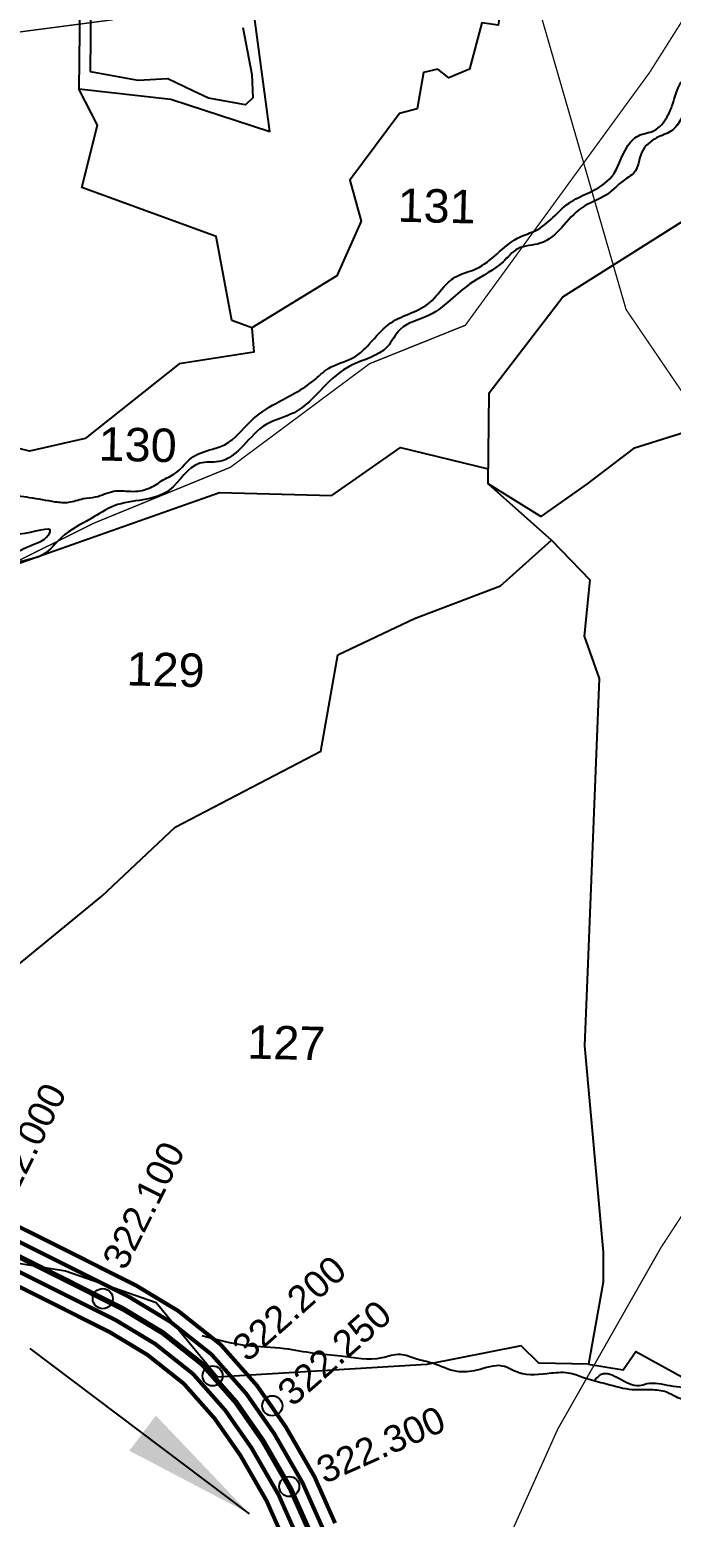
# Model space of a CAD drawing. Header units: feet. Extents: x 786471 to 797175, y 1568667 to 1582707.
# Drawn here: x 790592 to 791071, y 1570920 to 1572032 of the extents above; entities that cross this region are included whole.
import ezdxf
from ezdxf.enums import TextEntityAlignment as Align

# ---------------------------------------------------------------- set-up
doc = ezdxf.new("R2010")
doc.units = ezdxf.units.FT
doc.header["$LTSCALE"] = 15
doc.header["$MEASUREMENT"] = 0
doc.header["$PDMODE"] = 32
doc.header["$PDSIZE"] = 15
doc.linetypes.add('HIDDEN2', pattern=[0.1875, 0.125, -0.0625])
for name, color, linetype in [('CANAL1', 7, 'Continuous'), ('CSMark', 72, 'Continuous'), ('HILL', 17, 'Continuous'), ('PLOT', 7, 'Continuous'), ('PLOT NO', 7, 'Continuous'), ('ROADS', 6, 'Continuous'), ('TANKS-STREAM', 4, 'Continuous'), ('text2', 7, 'Continuous'), ('VILLAGE STONES', 240, 'Continuous')]:
    doc.layers.add(name, color=color, linetype=linetype)
doc.styles.get("Standard").update_dxf_attribs({"font": 'arial.ttf'})
doc.linetypes.add('DOTS', pattern='A,1e-06,-3,["●",Standard,S=3,R=0,X=-1.25,Y=-1.25],-3', length=6.000001)
doc.dimstyles.get("Standard").update_dxf_attribs({"dimtxt": 0.18, "dimasz": 35, "dimexe": 0.18, "dimexo": 0.0625, "dimgap": 0.09, "dimtad": 0, "dimtih": 1, "dimtoh": 1, "dimdec": 4, "dimzin": 0, "dimdsep": 46, "dimtxsty": 'Standard', "dimcen": 0.09, "dimadec": 0, "dimazin": 0, "dimtfac": 1, "dimtdec": 4, "dimtofl": 0, "dimtmove": 0, "dimatfit": 3, "dimfxl": 1, "dimtolj": 1, "dimtzin": 0, "dimarcsym": 0})

msp = doc.modelspace()

# ---------------------------------------------------------------- linework, layer by layer
at = {"layer": 'CANAL1', "color": 1, "const_width": 3}
for points in [[(790551.8792707599, 1571152.788513908), (790613.0249965765, 1571122.232004722), (790670.6733623581, 1571093.32103445), (790702.6459680812, 1571074.023639684), (790734.5346137307, 1571048.709332297), (790761.4637514789, 1571018.227628036), (790782.8916850043, 1570987.53389437), (790804.521647099, 1570949.978428931), (790819.9005123316, 1570915.281572116)], [(790533.4389029061, 1571117.287189672), (790595.1187469653, 1571086.463764218), (790651.3433370559, 1571058.26682523), (790679.7829128688, 1571041.101826976), (790706.8970856675, 1571019.577660904), (790729.973630071, 1570993.456794783), (790749.0977675016, 1570966.06305753), (790768.8072211115, 1570931.842114347), (790782.8888807718, 1570900.071933546)]]:
    msp.add_lwpolyline(points, dxfattribs=at)
at = {"layer": 'CANAL1', "color": 5, "const_width": 3}
for points in [[(790547.2691787964, 1571143.913182849), (790608.5484341737, 1571113.289944596), (790665.8408560326, 1571084.557482145), (790696.9302042781, 1571065.793186507), (790727.6252317149, 1571041.426414449), (790753.591221127, 1571012.034919723), (790774.4432056287, 1570982.16618516), (790795.5930406018, 1570945.444350286), (790810.6476044422, 1570911.479162472)], [(790538.0489948696, 1571126.162520731), (790599.5953093681, 1571095.405824344), (790656.1758433814, 1571067.030377535), (790685.4986766719, 1571049.332280153), (790713.8064676833, 1571026.860578752), (790737.846160423, 1570999.649503097), (790757.5462468773, 1570971.43076674), (790777.7358276083, 1570936.376192994), (790792.141788662, 1570903.874343188)]]:
    msp.add_lwpolyline(points, dxfattribs=at)
at = {"layer": 'CANAL1', "color": 1, "linetype": 'HIDDEN2', "ltscale": 5, "const_width": 4}
msp.add_lwpolyline([(790556.1257883644, 1571128.308102759), (790604.0718717709, 1571104.34788447), (790661.008349707, 1571075.79392984), (790691.214440475, 1571057.56273333), (790720.7158496991, 1571034.1434966), (790745.718690775, 1571005.84221141), (790765.994726253, 1570976.79847595), (790786.664434105, 1570940.91027164), (790801.3946965521, 1570907.67675283)], dxfattribs=at)
at = {"layer": 'CSMark', "color": 3}
for p in [(790646.3978228534, 1571083.121188849), (790728.4335763819, 1571025.407626016), (790785.6696528342, 1570942.63748103)]:
    msp.add_point(p, dxfattribs=at)
at = {"layer": 'HILL', "lineweight": -2}
msp.add_lwpolyline([(790751.0844287033, 1572033.534442996), (790757.6714400176, 1571998.311551301), (790758.4933568498, 1571980.965747845), (790752.9987167178, 1571975.735069697), (790725.4434004108, 1571980.522804196), (790713.6024636254, 1571986.170322047), (790694.9592012006, 1571995.062199374), (790672.8985734817, 1571993.749365559), (790637.1279459485, 1572000.384739266), (790637.690814099, 1572052.309349765)], dxfattribs=at)
at = {"layer": 'PLOT', "lineweight": -2}
for points in [[(791058.2499139437, 1572208.008370948), (791036.4450716085, 1572168.850359465), (791024.1623863005, 1572124.905613644), (790985.3655184942, 1572124.094063771), (790939.1571004335, 1572136.822887318), (790949.9385601257, 1572088.869899408), (790941.5719954178, 1572035.157230195), (790929.3750024518, 1572036.97911653), (790920.2530522781, 1572002.265108636), (790904.799581255, 1571995.910714996), (790896.6887547645, 1572002.220253211), (790885.9183836714, 1571999.727743677), (790881.2885777381, 1571972.629110049), (790867.9938106945, 1571969.16970728), (790830.9909699509, 1571919.308340808), (790839.4255675381, 1571888.741363145), (790821.3066678293, 1571847.903746511), (790757.6042138676, 1571808.956291434), (790742.7430671062, 1571814.511098333), (790731.090577891, 1571877.159933724), (790630.6750579345, 1571913.794157298), (790642.569050038, 1571960.468070834), (790628.4543194771, 1571987.569197037)], [(790629.229338522, 1572051.561217127), (790628.4543194771, 1571987.569197037), (790697.1993436806, 1571979.870872896), (790771.0740605386, 1571955.752987987), (790753.4745526239, 1572087.784415331)], [(791210.0271145832, 1572005.021114611), (791219.8942827205, 1571934.336700787), (791304.6368955362, 1571824.249891772), (791297.761693214, 1571638.471330151), (791190.9353441481, 1571633.321977278), (791168.34729912, 1571738.055496105), (791098.9095094851, 1571736.410699338), (791042.8157233783, 1571718.82540263), (791008.0621683558, 1571692.20665901), (790973.6026619298, 1571667.947591606), (790934.1529655845, 1571692.32698479), (790935.0748581395, 1571760.230580818), (790989.9885656823, 1571832.237718401), (791083.1275161571, 1571890.965898911), (791110.5384011886, 1571910.547782229), (791104.7874636737, 1571972.891495381)], [(790757.6042138676, 1571808.956291434), (790759.0959334467, 1571790.667855217), (790703.51989643, 1571782.109754991), (790633.1567417838, 1571726.208390925), (790591.6272790899, 1571716.835346078), (790425.9901493237, 1571758.576282727), (790417.5345795568, 1571798.665283103), (790424.424493369, 1571850.048198583), (790427.6187628498, 1571873.870104521), (790386.9796274322, 1571901.023894994), (790287.3327993299, 1571930.959293117), (790295.2249819448, 1571950.541622698), (790282.1257331072, 1571964.273280543), (790264.9717828236, 1571960.679594099)], [(790573.8077993713, 1571325.005772828), (790541.0551385726, 1571342.751890485), (790564.6859756784, 1571549.376938286), (790568.3743991606, 1571627.591518493), (790733.5595970952, 1571685.920681962), (790817.3651863714, 1571683.547629187), (790868.7633297335, 1571719.549206258), (790934.3063515739, 1571703.624896028)], [(790934.1529655845, 1571692.32698479), (790981.6258006358, 1571650.081149554), (791010.2269293288, 1571620.463944477), (791005.851084823, 1571578.373287312), (791017.0508609345, 1571546.737178873), (791008.6169756346, 1571333.617144009), (791006.1878937045, 1571272.235466736), (791020.1156557881, 1571117.834080577), (791020.1769491408, 1571095.42017672), (791009.13518026, 1571034.147093701), (791035.0304342732, 1571029.851343232), (791044.4592754755, 1571043.695950849), (791083.8418981646, 1571021.935252473), (791111.1738529052, 1571035.9357016), (791182.4139752686, 1571033.343430513), (791266.1710377085, 1571082.140423375)], [(791009.13518026, 1571034.147093701), (790972.0647580198, 1571034.882970705), (790958.8777892948, 1571047.80561152), (790888.3218631054, 1571033.914344274), (790732.1951525054, 1571024.476436572), (790686.1861243027, 1571079.909288741), (790618.6804476567, 1571103.577174858), (790555.5511635836, 1571114.006780333), (790576.1483932125, 1571150.565763212), (790573.8077993713, 1571325.005772828), (790645.6094725889, 1571383.915669135), (790700.4291777054, 1571435.534309818), (790809.2165651497, 1571492.449937615), (790822.0130376745, 1571564.524571636), (790879.2834420281, 1571591.633807571), (790943.4155549847, 1571616.136312512), (790981.6258006358, 1571650.081149554)]]:
    msp.add_lwpolyline(points, dxfattribs=at)
at = {"layer": 'ROADS', "linetype": 'DOTS', "lineweight": -3, "ltscale": 0.25, "const_width": 1}
for points in [[(790165.8989142197, 1569870.515200709), (790317.545613598, 1570048.293437543), (790429.956346565, 1570155.304394411), (790610.8546708446, 1570367.364636458), (790818.0865784272, 1570610.294739082), (790986.1746795989, 1570985.594452484), (791063.2637473647, 1571121.332711271), (791182.3439341077, 1571303.544913454), (791205.354139799, 1571334.755470763), (791339.8921675225, 1571408.547866707), (791495.3101489583, 1571458.01545252), (791664.5642571887, 1571537.805695852), (791718.0789643005, 1571614.340260305), (791922.0657607096, 1571699.96248823), (792185.6254950935, 1571947.4420481), (792251.2855262152, 1572002.632749911), (792287.2805655462, 1572016.144304739), (792316.0012274242, 1572065.460639556), (792404.1624428084, 1572088.344400471), (792495.8378156769, 1572170.275842501), (792565.8068481253, 1572217.350254964), (792662.4893150949, 1572256.28138032)], [(790868.568004628, 1572175.48441289), (790814.81300385, 1572148.672229134), (790711.8007651399, 1572070.067677984), (790653.2739690859, 1572039.179761458), (790569.0840491977, 1572028.148488227), (790411.8194794282, 1571985.82916192), (790314.3575763671, 1571941.115314099), (790232.6337935667, 1571920.362959136), (790061.5697583717, 1571870.580296742), (789955.8801577103, 1571877.001198259), (789850.9665914518, 1571861.178542576), (789728.9562003012, 1571808.741091367), (789650.7813258121, 1571788.311853902), (789518.9480241637, 1571718.128959746), (789419.966696461, 1571682.393336079), (789366.0687479619, 1571679.605408414), (789315.471929054, 1571644.067711374), (789292.6164958104, 1571600.376092431), (789291.5495182887, 1571556.35190026), (789281.328501618, 1571528.011050696), (789243.0840018073, 1571443.743314716)], [(789859.3699262101, 1571152.968495765), (789919.0526259711, 1571155.825195008), (789956.7237982617, 1571136.679962626), (790061.2066469096, 1571171.183309531), (790131.8398914725, 1571227.42232195), (790215.5003609076, 1571301.855295206), (790327.3791430899, 1571442.935607822), (790469.7743794871, 1571525.699783145), (790549.872364998, 1571618.190229979), (790640.2747872123, 1571663.110931077), (790741.7045672431, 1571704.661621419), (790845.6083449959, 1571782.095415301), (790917.1436035645, 1571810.852464196), (791054.8265653935, 1571999.933593968), (791165.146497513, 1572174.80345423)], [(791098.5240943718, 1571732.368150639), (791037.2305903841, 1571822.589192178), (791005.5325324371, 1571932.237698132), (790994.7575867708, 1571969.509908815), (790945.8351855546, 1572138.740093515)]]:
    msp.add_lwpolyline(points, dxfattribs=at)
at = {"layer": 'TANKS-STREAM', "lineweight": -2}
for points in [[(790476.0555739749, 1571719.232370047), (790498.3874444506, 1571711.848835193), (790511.3309599134, 1571706.614480209), (790529.041708004, 1571703.620153935), (790545.3392896978, 1571695.308382571), (790560.6224983571, 1571689.375647988), (790574.8711670162, 1571684.966267093), (790591.5165065256, 1571682.211412479), (790610.7211213531, 1571678.967126935), (790620.9938015207, 1571678.506097246), (790631.7720934077, 1571681.243540952), (790641.0157829738, 1571682.519773518), (790654.5081144337, 1571686.759681143), (790669.307502191, 1571686.698118301), (790681.741896117, 1571689.341768273), (790691.6031495827, 1571695.210825333), (790702.0599456177, 1571701.359638755), (790712.3747515787, 1571711.405569108), (790728.2531642108, 1571718.279267088), (790737.8436408826, 1571721.742488152), (790756.8790453693, 1571739.094041324), (790775.6161371963, 1571752.471958049), (790803.9133639687, 1571769.521539145), (790814.9053577658, 1571778.5444459), (790833.2669237229, 1571786.545722657), (790861.5714639045, 1571812.671252921), (790890.9932180428, 1571828.137432349), (790902.5035390259, 1571841.158093216), (790911.9665180827, 1571848.107122141), (790925.6118141263, 1571853.266896684), (790940.6607570268, 1571864.091837721), (790958.5104924828, 1571877.171143048), (790969.3909040956, 1571881.55313808), (790982.51422621, 1571891.369057037), (790996.538078665, 1571903.485028594), (791009.7965059656, 1571910.131552808), (791026.6563915581, 1571922.164819535), (791037.7411056538, 1571943.849710308), (791046.4003230651, 1571952.506576344), (791058.1145204826, 1571956.446396495), (791067.8698323377, 1571966.765421099), (791071.8888510758, 1571975.74473007), (791078.2015019296, 1571992.267569759), (791088.379184527, 1572002.576439235), (791102.9963619274, 1572018.91934095), (791109.769981638, 1572029.009279324), (791119.4272832199, 1572042.654639497), (791134.0331375705, 1572053.997047999), (791138.6506468803, 1572064.96744778), (791149.0153168815, 1572073.521144107), (791159.0713857188, 1572082.185930955), (791167.2535278812, 1572094.831167622), (791176.8934646304, 1572106.909227293), (791185.6824518801, 1572118.918407212), (791195.8411245844, 1572123.23102159), (791204.7032595377, 1572129.645990834), (791210.9756812253, 1572140.473116641), (791217.9380468184, 1572145.483860493), (791230.715323144, 1572155.222482688), (791247.1770657973, 1572171.789053025), (791255.3723774406, 1572181.534169357), (791267.3007615336, 1572187.875416281), (791280.3341087849, 1572191.870253439), (791295.6557997275, 1572194.484500213), (791318.1611472057, 1572199.24587214), (791334.1619676951, 1572202.506576179), (791348.6706867842, 1572205.803341174), (791381.1331352182, 1572216.904777675), (791408.3611103859, 1572228.321355028), (791422.4997461009, 1572236.524112678), (791437.0456856294, 1572246.202715014), (791450.7680905982, 1572252.558340159), (791464.5689986624, 1572254.455165173), (791471.8876121955, 1572258.666132818), (791488.024977166, 1572262.214464883), (791502.3948324738, 1572265.076433948), (791510.5086393761, 1572268.49176365), (791517.8921237359, 1572278.408287484), (791530.4946695603, 1572298.862516587), (791543.605610569, 1572319.774670154), (791556.6529984286, 1572328.325286211), (791566.5661357372, 1572332.752314021), (791582.0008631167, 1572333.780676785), (791602.0411350129, 1572332.132595638), (791614.6311913276, 1572331.363279351), (791631.1934858927, 1572330.731856738), (791642.4504858089, 1572332.793888364), (791656.4427645467, 1572341.78821168), (791680.1124333481, 1572351.404352818), (791686.8595885366, 1572360.106260255), (791702.6455520613, 1572366.024947986), (791720.5596202528, 1572373.058905156), (791741.6284537577, 1572375.351454716), (791754.7972584463, 1572379.233780571), (791767.2827141978, 1572383.832174426), (791787.2949574933, 1572381.018331375), (791833.246668631, 1572376.964566723), (791854.7331605902, 1572378.645337268), (791868.0796674531, 1572377.225758207), (791885.679737923, 1572377.352033382), (791898.3352180541, 1572384.107532789), (791914.6460549114, 1572385.115089523), (791923.2245609005, 1572387.744612353), (791928.5124464877, 1572393.031248313), (791931.6527771399, 1572405.587944909), (791934.4697706486, 1572426.144185208), (791937.1872449295, 1572442.578135993), (791939.9604678145, 1572461.330775489), (791948.4816073392, 1572483.038961261), (791947.7473962775, 1572495.431033075), (791953.5285725786, 1572510.502231612), (791955.7418581112, 1572516.022298489), (791960.1119787534, 1572536.798977713), (791961.368838588, 1572556.877166538), (791959.4915620598, 1572564.656290845), (791963.1418842049, 1572576.942944625), (791967.051978267, 1572600.050899548), (791981.3418453897, 1572624.633725896), (791989.7452844718, 1572641.446530136), (791998.1053590557, 1572656.455723808), (792004.9162125811, 1572660.674618769), (792010.5301296521, 1572668.789193126), (792017.3056950576, 1572682.289611228), (792024.9168817868, 1572698.348120691), (792041.7032905213, 1572720.373145288), (792046.4331453698, 1572733.362703208), (792051.5440819609, 1572742.005118948), (792069.4685691346, 1572746.987931071), (792082.0645050359, 1572755.708164782), (792092.0315732686, 1572762.428984459), (792106.597298385, 1572767.234770827), (792115.7043832076, 1572770.367333094), (792141.3979686175, 1572784.928691767), (792153.5332240945, 1572793.485417874), (792162.1163339812, 1572804.655663912), (792167.9160051564, 1572812.82291206), (792177.1308979101, 1572820.185888416), (792178.7026101334, 1572839.601724819), (792186.39985386, 1572851.515615075), (792191.3151792121, 1572868.010816263), (792188.3631467802, 1572880.542014432), (792181.6084069795, 1572892.803376045), (792175.8382165087, 1572900.887534571), (792178.9635038583, 1572932.89728757), (792185.7835623744, 1572945.915878986), (792184.9506645848, 1572965.451112755), (792190.0618796542, 1572981.026272825), (792197.2416000989, 1573001.381393546), (792202.7526958983, 1573027.613651494), (792204.5554382049, 1573049.962450585), (792201.0778259765, 1573064.86364264), (792199.7331733672, 1573058.821025128), (792193.3528743223, 1573042.508229891), (792188.963483582, 1573032.862383752), (792182.8615889442, 1573019.646171761), (792178.9579655108, 1573007.641070884), (792172.5818077782, 1572998.042992902), (792162.3267674249, 1572992.510981034), (792150.874956499, 1572982.3125926), (792135.9274105037, 1572977.073943165), (792113.6234499771, 1572967.623932077)], [(791559.7722377903, 1572187.480174573), (791548.7062318671, 1572192.034056668), (791538.0653855446, 1572198.765317969), (791516.7873375027, 1572227.337070304), (791511.8524658191, 1572236.591901488), (791508.9218634987, 1572259.789196103), (791492.9573533009, 1572254.776755546), (791479.7571972668, 1572252.396083158), (791472.119789911, 1572246.908900611), (791453.0728278063, 1572243.324434077), (791441.645877645, 1572239.821984323), (791423.4419715768, 1572227.933078426), (791408.964723237, 1572224.863558029), (791392.2620570561, 1572211.594746111), (791371.9965024844, 1572207.405269597), (791355.2604709704, 1572200.252904942), (791339.1034876873, 1572194.705520099), (791323.8975377587, 1572191.293929443), (791310.1878920394, 1572190.184445964), (791296.2418170618, 1572189.399104252), (791283.0353130777, 1572179.284037472), (791269.711430253, 1572179.24460905), (791256.2012857869, 1572171.475111929), (791245.0374491283, 1572156.454227082), (791229.6258532396, 1572145.976750088), (791217.345254877, 1572136.918565503), (791210.1399255513, 1572121.80250563), (791188.6142205439, 1572110.547183608), (791178.8403116257, 1572097.42651726), (791167.1724580338, 1572084.22556786), (791151.9878849313, 1572071.613007751), (791141.6338767909, 1572055.356335176), (791135.583037813, 1572045.024181714), (791117.631091943, 1572028.521917463), (791112.6487972797, 1572014.328626424), (791099.8309443673, 1572001.533343415), (791089.9426399036, 1571993.102574902), (791080.9444691619, 1571971.345182216), (791070.6564593064, 1571955.974359549), (791060.0439396803, 1571950.988094954), (791049.0939407633, 1571940.365377881), (791042.6563560553, 1571924.392745006), (791037.7143012475, 1571920.830789832), (791022.4860324488, 1571908.496604279), (791004.088816655, 1571898.657656997), (790973.1723835205, 1571872.151392659), (790956.2851961408, 1571868.041686325), (790945.397120834, 1571858.304358759), (790922.4306599982, 1571843.051684279), (790907.9465462941, 1571831.465691098), (790890.1970058793, 1571818.345263083), (790868.547078841, 1571807.771161685), (790858.872168641, 1571794.779332143), (790832.0647035304, 1571780.909029331), (790811.0032412187, 1571764.320344755), (790789.2421903288, 1571745.490616656), (790768.3671461925, 1571736.638511337), (790733.1013638993, 1571708.97992729), (790718.8652677526, 1571707.709448143), (790696.1054165327, 1571687.61352645), (790654.9071420557, 1571675.857583285), (790637.6347426751, 1571666.340201125), (790615.7107092993, 1571652.393618468), (790601.9662722568, 1571639.453270524), (790574.194788126, 1571629.646777824), (790562.8773962524, 1571615.517148127), (790557.7016427172, 1571608.150678207), (790552.62444544, 1571591.886253444), (790544.3960992428, 1571581.003786334), (790538.4123814756, 1571566.009859565), (790536.255931566, 1571555.856557446), (790524.8377932525, 1571542.241807574), (790516.3484915136, 1571526.995807775), (790507.0519614464, 1571510.676857637), (790484.1737752566, 1571494.684453434), (790469.6240360948, 1571476.921111061), (790446.4597991938, 1571462.163627092), (790443.8661197727, 1571451.199660593), (790431.566847144, 1571439.488734897), (790418.3672233026, 1571420.938759175), (790414.2762658836, 1571405.992758449), (790397.0987495778, 1571385.210577564), (790393.4922934823, 1571372.923055229), (790384.5225087495, 1571348.1378679), (790379.4246242613, 1571341.11999626), (790376.1292107626, 1571316.823009486), (790372.130552117, 1571294.020192949), (790373.5524288405, 1571267.367744262), (790372.699773174, 1571243.380178099), (790383.27775155, 1571223.808839367), (790386.4130293728, 1571193.378208025), (790391.0679859614, 1571168.706365362), (790392.1617428917, 1571156.648860612), (790382.3026292499, 1571125.702778302), (790383.6182925204, 1571100.007324488), (790375.680600352, 1571080.053283786), (790378.8893016613, 1571063.527102349), (790385.2207338489, 1571039.642642996), (790386.9689622573, 1571008.969525719), (790394.997911172, 1570997.919343901), (790394.5735285558, 1570980.268477231), (790391.2997571147, 1570947.508308072), (790397.4345969551, 1570926.940084241), (790400.646346406, 1570899.385827657), (790396.3833867689, 1570882.9309647), (790392.2951962944, 1570850.742418968)], [(790378.4455465383, 1571088.019664219), (790377.5575067188, 1571108.5120362), (790374.664603469, 1571129.705301986), (790379.5598605741, 1571141.24191188), (790384.6567371449, 1571151.074180779), (790387.2567449246, 1571168.250610509), (790380.1705824429, 1571186.87382367), (790379.2851653604, 1571210.689508848), (790373.0771074219, 1571225.406840486), (790364.0782876207, 1571256.472793849), (790365.8997771713, 1571281.680184856), (790367.7770274446, 1571299.116696969), (790373.0372677752, 1571315.743570162), (790372.2721921677, 1571334.457509426), (790376.294779573, 1571350.142947427), (790380.3952090634, 1571355.933679057), (790385.780731968, 1571370.622042071), (790389.0165193769, 1571384.03912588), (790399.3615590846, 1571395.697461453), (790409.5876420718, 1571413.444708545), (790413.4356720409, 1571430.28682), (790421.3343923893, 1571439.358041539), (790433.0216645063, 1571451.777922213), (790446.2423279634, 1571472.893104142), (790459.1132846522, 1571479.463327576), (790478.236358923, 1571503.030227484), (790487.9119315706, 1571508.88346144), (790503.0148767314, 1571520.162920476), (790518.0564913247, 1571539.91116922), (790524.1278962961, 1571550.084623259), (790531.3852395405, 1571565.521798407), (790542.0350704557, 1571589.87387159), (790546.9841258951, 1571597.428379176), (790555.4306795158, 1571616.744252004), (790564.455527743, 1571628.044798327), (790574.1591164148, 1571635.610041279), (790584.112202565, 1571641.985938089), (790593.2263973835, 1571646.5297037), (790602.8697695349, 1571651.060560092), (790607.2387784378, 1571656.512231578), (790584.4173954255, 1571654.679479918), (790569.6450821996, 1571657.151621387), (790548.0159882839, 1571660.846733473), (790530.797757352, 1571660.731565128), (790515.5276460933, 1571664.538640876), (790502.6884793025, 1571659.290618754), (790475.983576481, 1571650.142408242), (790462.7801354903, 1571651.782826331), (790448.814914753, 1571654.764525655), (790440.6609577123, 1571656.417364259), (790414.9485900757, 1571659.276428172), (790401.5351800309, 1571660.13503052), (790387.7707673373, 1571660.4659705), (790375.4255635635, 1571654.515696426), (790355.4854872103, 1571639.544680751), (790345.4856423964, 1571620.20436096), (790322.552823754, 1571617.742399376), (790304.8599756903, 1571608.906659619), (790293.5455822978, 1571600.97585972), (790277.0327188644, 1571597.139316639), (790253.6858539886, 1571584.470434267), (790218.9950595234, 1571573.661929031), (790202.5453697602, 1571572.46979834), (790178.3109926368, 1571571.411232573), (790167.8414442186, 1571565.577088305), (790156.2241071941, 1571556.065938907), (790146.7433889471, 1571547.297421176), (790141.1125530361, 1571533.40877287), (790140.5262899271, 1571508.906684708), (790136.0301169596, 1571498.166021958), (790134.3572570882, 1571483.653062369), (790137.4804478636, 1571470.347756207), (790133.8309722374, 1571439.74150706), (790132.7949078395, 1571418.722739166), (790126.9628622315, 1571407.485045985), (790115.4790535127, 1571403.527588536), (790107.5612583307, 1571393.663009007), (790098.1545857162, 1571376.954544887), (790088.438609701, 1571358.401216603), (790071.5015710315, 1571350.257551971), (790063.0182874806, 1571349.932181761), (790048.5339491213, 1571342.342451057), (790039.1676754018, 1571338.333895251), (790020.3490137784, 1571340.479781381), (790011.9876376481, 1571333.153349014), (789999.9473553856, 1571326.214358154), (789982.8046406624, 1571323.104880971), (789967.6851348034, 1571326.990043894), (789951.3641736024, 1571327.197072401), (789939.5094907912, 1571320.253619144), (789913.9323871225, 1571305.855295895), (789897.7094384269, 1571297.091049986), (789884.5771807006, 1571283.320408205), (789868.1152378838, 1571262.2159663), (789853.1691024943, 1571250.157160553), (789850.1425890521, 1571240.035758796)], [(791013.3470279527, 1571021.557626625), (791018.8533123814, 1571026.542391217), (791046.8960279134, 1571018.133236449), (791052.8089014499, 1571019.566607476), (791069.9797651698, 1571018.151118502), (791089.4332878729, 1571016.250988095), (791102.210134292, 1571016.946439474), (791111.7777258584, 1571021.30006709), (791143.1385846758, 1571021.874230034), (791163.9063625901, 1571024.253678769), (791176.5570744537, 1571026.108547955), (791186.3542949904, 1571029.111540231), (791198.7952344826, 1571029.711955471), (791208.9739020373, 1571033.60549742), (791216.8167935774, 1571037.734994081), (791228.1661393504, 1571045.378695715), (791233.0431344558, 1571045.981176807), (791240.0712564647, 1571046.171975216), (791249.508649619, 1571049.183618879), (791260.3723823112, 1571051.621210762), (791289.2818059118, 1571056.933458051), (791309.2127885334, 1571054.475017236), (791329.99353644, 1571057.393912201), (791349.3514573787, 1571061.06675589), (791361.3560096088, 1571065.995727817), (791378.54982918, 1571069.540621944), (791390.6884106259, 1571080.044119606), (791401.5581343385, 1571090.218161822), (791413.640510994, 1571098.383997147), (791433.1787472774, 1571102.052319361), (791446.2454913137, 1571106.236199497), (791465.8948748634, 1571110.217514789), (791485.8258574851, 1571107.759073974), (791496.9503885695, 1571106.052312279), (791513.0540040252, 1571101.706842585), (791536.4940995018, 1571095.385911242), (791562.2306459451, 1571087.21032423), (791574.5839632855, 1571075.09037623), (791588.571036993, 1571072.595050496), (791598.1101177598, 1571072.365700848), (791609.1870892246, 1571068.680845631), (791615.9055976205, 1571063.48150743), (791628.992696746, 1571061.007819929), (791645.7272493464, 1571060.425487001), (791666.6948899158, 1571056.14305217), (791686.1748535563, 1571049.917334911), (791691.6649696794, 1571049.029301624), (791700.7581640659, 1571045.212347403), (791709.1870917536, 1571043.750191806), (791736.0743719242, 1571045.982508367), (791750.5466481145, 1571048.693116133), (791762.9396263338, 1571047.315633631), (791782.2127483481, 1571054.948804041), (791800.1422529519, 1571051.638950341), (791818.0388385998, 1571054.447208284), (791827.3261767431, 1571058.721957281), (791853.7295145044, 1571063.304923024), (791876.6762419858, 1571069.489019642), (791892.4433158934, 1571073.607975314), (791911.763993055, 1571083.219053229), (791928.914577828, 1571084.96573125), (791951.4689243158, 1571086.762281036), (791967.8739143393, 1571087.447369372), (791986.6068891544, 1571095.093526627), (791997.6612575056, 1571105.4431108), (792010.4712327403, 1571116.913570214), (792021.4463033789, 1571120.077716946), (792029.4022447128, 1571131.985201171), (792041.6218948702, 1571136.530984692), (792054.7094364907, 1571135.208087981), (792082.1307584204, 1571142.412881698), (792097.4002721967, 1571147.893567709), (792114.481987935, 1571161.5982873), (792125.7191141654, 1571175.644914891), (792136.3022573272, 1571187.690990725), (792142.2780754576, 1571192.790225265), (792150.9676793884, 1571194.32788239), (792166.3857399212, 1571197.586963448), (792182.2603765388, 1571203.05291427), (792187.0356317565, 1571208.584343701), (792192.2986079715, 1571226.001059132), (792198.5097787491, 1571232.506009341), (792202.6992856106, 1571238.857995019), (792210.0279468204, 1571258.241692677), (792218.0129588261, 1571271.358280522), (792226.076672833, 1571295.556628901), (792238.5676686437, 1571311.388185607), (792250.2690018504, 1571319.57602494), (792259.0733523191, 1571331.532789791), (792268.4197449738, 1571344.143823238), (792280.7068220645, 1571351.510920308), (792291.5579835954, 1571357.9044966), (792299.3512489621, 1571371.429024204), (792313.9591532501, 1571382.975002497), (792330.200384555, 1571395.288369576), (792322.0491820776, 1571404.312931031), (792305.6769366707, 1571404.330602137), (792283.649236969, 1571403.920107993), (792270.3093793755, 1571404.804980572), (792258.7070234563, 1571407.528111314), (792244.8568612158, 1571410.681255838), (792237.7550367279, 1571412.732039336), (792228.9243431833, 1571413.320512654), (792211.0730080567, 1571410.180239212), (792196.1877960045, 1571409.410218509), (792181.2229679364, 1571413.154117243), (792169.2425322679, 1571412.600473149), (792155.7523715766, 1571406.563699666), (792139.2551363268, 1571397.430098009), (792120.5677247514, 1571395.059259587), (792103.0248931146, 1571385.51655236), (792059.259363151, 1571389.609518851), (792045.0567381177, 1571398.597355077), (792027.6233857251, 1571399.016507963), (792016.672231574, 1571398.90905036), (792001.3689797331, 1571387.596996512), (791991.8523986066, 1571385.415692354), (791979.310749763, 1571380.89700754), (791968.7641100954, 1571374.476194368), (791953.2237145384, 1571368.73176993), (791946.5555389913, 1571365.528842797), (791934.7609616484, 1571359.699382384), (791926.9427460931, 1571355.666635011), (791920.4490834461, 1571352.184049298), (791905.3545618956, 1571348.471795872), (791883.503664662, 1571330.367131529), (791871.9156827657, 1571316.178365729), (791855.9514259045, 1571314.996154018), (791830.7740876926, 1571310.903740354), (791804.0012258734, 1571316.506332236), (791791.5505261774, 1571320.198531182), (791774.6487379139, 1571323.475858147), (791751.5815851527, 1571331.077286185), (791727.7682361581, 1571340.262511911), (791719.3027981342, 1571346.730033257), (791695.8867041643, 1571350.685874934), (791661.7239744518, 1571358.392706657), (791645.0895953428, 1571361.924549369), (791630.3768546409, 1571369.325110939), (791608.7318845552, 1571370.88949098), (791592.0975099187, 1571374.421519709), (791573.5164066486, 1571373.041280148), (791544.5356818341, 1571373.738068359)], [(791367.4157434528, 1570804.187181565), (791378.9162929489, 1570809.426677975), (791390.4613885025, 1570815.172611329), (791397.2754197569, 1570820.706764466), (791412.279956378, 1570833.453753528), (791422.7941847472, 1570843.782822148), (791429.9197264129, 1570855.495857566), (791437.1860998314, 1570873.066348963), (791444.6750948335, 1570885.073654826), (791449.3475012787, 1570903.19490138), (791454.2286661328, 1570916.427062683), (791461.87262841, 1570922.592507685), (791478.6888475867, 1570937.49126453), (791493.2357766555, 1570946.095538391), (791504.9056488698, 1570957.048067711), (791512.1671914096, 1570966.440223759), (791524.3217239702, 1570977.218428398), (791532.3974256561, 1570987.768984944), (791540.0154499153, 1570999.633037561), (791550.3003215927, 1571007.200150731), (791559.123394456, 1571014.965082078), (791570.2244008705, 1571029.350190792), (791578.7465471934, 1571036.582040924), (791595.3010757884, 1571040.579695787), (791607.9583755218, 1571045.159254216), (791612.1667041965, 1571050.756056678), (791605.227916461, 1571060.365303063), (791592.9055938795, 1571062.940652559), (791580.6831346629, 1571062.908989152), (791569.5946962864, 1571069.361962227), (791554.1321998937, 1571076.896877463), (791547.7235639042, 1571081.446453249), (791529.0068166892, 1571082.385037117), (791514.8510804739, 1571090.051205624), (791498.3570870656, 1571095.331839389), (791486.0030648982, 1571096.605645107), (791470.7297690605, 1571098.438027381), (791461.823522228, 1571100.768571705), (791446.5053446427, 1571093.973721147), (791424.1865965627, 1571091.750867782), (791412.110308834, 1571084.22701204), (791397.5985865853, 1571077.08705567), (791389.426939367, 1571069.306461992), (791377.629413089, 1571059.82197973), (791365.8763713781, 1571058.965112098), (791355.0804952105, 1571057.270940989), (791343.6634553737, 1571050.056764797), (791330.5254086535, 1571045.814294999), (791313.6270559373, 1571047.848606814), (791300.9711982865, 1571050.106445594), (791290.0789704606, 1571051.182247117), (791279.2701394629, 1571045.045061829), (791255.5460198855, 1571041.057114676), (791240.7989669063, 1571037.667248417), (791225.2567880715, 1571035.110603565), (791210.694616162, 1571025.85545016), (791198.4177939247, 1571023.545825769), (791183.4377520488, 1571020.031647116), (791175.3538602917, 1571016.120683991), (791162.4520621289, 1571015.974695361), (791154.2659781547, 1571017.311893205), (791138.965702818, 1571017.109477858), (791122.8258828698, 1571015.216773105), (791114.7292593465, 1571015.525535211), (791102.499853903, 1571010.11767619), (791102.7112132281, 1571007.922665668), (791087.1474830839, 1571006.244297273), (791074.5588765487, 1571009.626007761), (791067.4511355909, 1571013.103942173), (791055.850850518, 1571014.865323144), (791039.7658354953, 1571015.252057737), (791020.1292105281, 1571019.829509689), (791006.0683902929, 1571023.702619354), (790995.7629936512, 1571027.16344316), (790981.1567623004, 1571027.332035995), (790957.0589713636, 1571027.729022042), (790944.7613562366, 1571032.768610636), (790925.6909481538, 1571029.577986715), (790911.0584145532, 1571028.652619798), (790892.7528118455, 1571034.786723058), (790880.2396409422, 1571038.151640504), (790868.4456402318, 1571041.354552217), (790854.8689675983, 1571038.761631669), (790824.1039946821, 1571040.036423827), (790804.2485699486, 1571042.155792259), (790782.2331972718, 1571045.604458056), (790753.6164269861, 1571047.934663048), (790720.692855392, 1571055.293430355)]]:
    msp.add_spline(points, degree=3, dxfattribs=at)
at = {"layer": 'text2', "color": 3}
msp.add_point((790773, 1571003), dxfattribs=at)
msp.add_point((790773, 1571003), dxfattribs=at)
at = {"layer": 'text2', "color": 2}
msp.add_point((790773, 1571003), dxfattribs=at)
msp.add_point((790773, 1571003), dxfattribs=at)

# ---------------------------------------------------------------- texts
at = {"layer": 'CSMark', "color": 1}
for s, rotation, p in [('322.000', 63.44720826730127, (790565.9396795639, 1571151.490020869)), ('322.100', 63.36598402900521, (790654.1971044793, 1571107.854249667)), ('322.200', 41.45906734689833, (790747.7930382252, 1571042.54774021)), ('322.250', 41.45906734689833, (790781.5136509392, 1571009.175576496)), ('322.300', 23.90460151194685, (790807.8661179598, 1570953.566412354))]:
    msp.add_text(s, height=20, rotation=rotation, dxfattribs=at).set_placement(p, align=Align.MIDDLE_LEFT)
at = {"layer": 'PLOT NO', "lineweight": -2}
for s, p in [('131', (790895.770126743, 1571900.100148799)), ('130', (790672.5135479796, 1571721.590752475)), ('129', (790693.3471536053, 1571553.437265263)), ('127', (790783.527315753, 1571274.485481518))]:
    msp.add_text(s, height=25, rotation=358.622693744323, dxfattribs=at).set_placement(p, align=Align.MIDDLE_CENTER)

# ---------------------------------------------------------------- leaders
at = {"layer": 'VILLAGE STONES'}
msp.add_leader([(790755.9480667297, 1570922.292629141), (790592.2874275696, 1571045.892964704)], dimstyle='Standard', override={"dimasz": 100, "dimgap": 0.09, "dimtad": 0, "dimtfill": 2, "dimtfillclr": 5}, dxfattribs=at)

doc.saveas('drawing.dxf')
